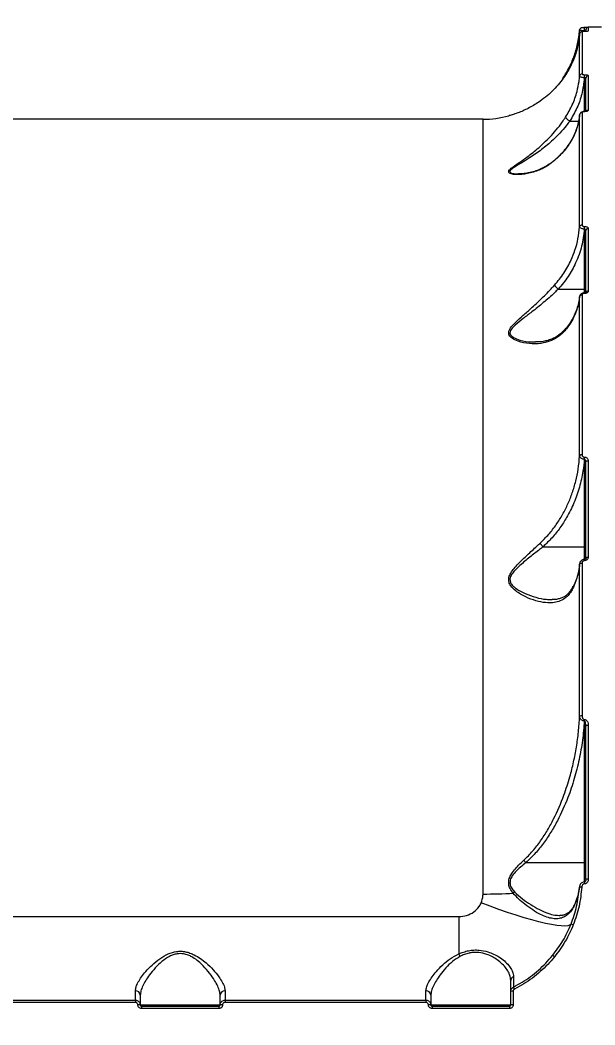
# Model space of a CAD drawing. Header units: millimetres. Extents: x -8760 to 8364, y -7998 to 7451.
# Drawn here: x 3184.3 to 3421.6, y -2400.8 to -1985.6 of the extents above; entities that cross this region are included whole.
import ezdxf

# ---------------------------------------------------------------- set-up
doc = ezdxf.new("R2010")
doc.units = ezdxf.units.MM
for name, color, linetype in [('DIKOM_ОБЪЕКТ', 7, 'Continuous'), ('DIKOM_РАЗМЕР_ЗОНА', 7, 'Continuous'), ('DIKOM_РАЗМЕР_ОБЪЕКТА', 7, 'Continuous')]:
    doc.layers.add(name, color=color, linetype=linetype)
doc.styles.add('style1', font='arial.ttf', dxfattribs={"width": 0.8})
doc.dimstyles.new('1-50', dxfattribs={"dimtxt": 300, "dimasz": 200, "dimexe": 100, "dimexo": 0, "dimgap": 100, "dimtad": 1, "dimtxsty": 'style1', "dimcen": 200, "dimclrd": 7, "dimclre": 7, "dimclrt": 7, "dimadec": 1, "dimazin": 2, "dimtfac": 1, "dimtmove": 0, "dimatfit": 2, "dimfxl": 0, "dimlwd": 25, "dimlwe": 18, "dimarcsym": 0})

# ---------------------------------------------------------------- blocks, each defined once
blk = doc.blocks.new('*D21')
at = {"layer": 'Defpoints', "color": 0, "transparency": 16777216}
for p in [(-7755.65, -10.55), (8364.4, -2410.44), (8364.4, -7897.56)]:
    blk.add_point(p, dxfattribs=at)
at = {"layer": 'DIKOM_РАЗМЕР_ЗОНА', "color": 7, "lineweight": 18, "transparency": 16777216}
for p, q in [((-7755.65, -10.55), (-7755.65, -7997.56)), ((8364.4, -2410.44), (8364.4, -7997.56))]:
    blk.add_line(p, q, dxfattribs=at)
at = {"layer": 'DIKOM_РАЗМЕР_ЗОНА', "color": 7, "lineweight": 25, "transparency": 16777216}
blk.add_line((-7555.65, -7897.56), (8164.4, -7897.56), dxfattribs=at)
at = {"layer": 'DIKOM_РАЗМЕР_ЗОНА', "color": 7, "transparency": 16777216}
for points in [[(-7555.65, -7864.23), (-7555.65, -7930.9), (-7755.65, -7897.56)], [(8164.4, -7864.23), (8164.4, -7930.9), (8364.4, -7897.56)]]:
    blk.add_solid(points, dxfattribs=at)
at = {"layer": 'DIKOM_РАЗМЕР_ЗОНА', "color": 7, "transparency": 16777216, "insert": (1040.74, -7644.39), "char_height": 300, "attachment_point": 5, "style": 'style1'}
blk.add_mtext('16100', dxfattribs=at)
blk = doc.blocks.new('*D19')
at = {"layer": 'Defpoints', "color": 0, "transparency": 16777216}
for p in [(-5756.7, -306.55), (6365.48, -2710.55), (6365.48, -7111.41)]:
    blk.add_point(p, dxfattribs=at)
at = {"layer": 'DIKOM_РАЗМЕР_ОБЪЕКТА', "color": 7, "lineweight": 18, "transparency": 16777216}
for p, q in [((-5756.7, -306.55), (-5756.7, -7211.41)), ((6365.48, -2710.55), (6365.48, -7211.41))]:
    blk.add_line(p, q, dxfattribs=at)
at = {"layer": 'DIKOM_РАЗМЕР_ОБЪЕКТА', "color": 7, "lineweight": 25, "transparency": 16777216}
blk.add_line((-5556.7, -7111.41), (6165.48, -7111.41), dxfattribs=at)
at = {"layer": 'DIKOM_РАЗМЕР_ОБЪЕКТА', "color": 7, "transparency": 16777216}
for points in [[(-5556.7, -7078.08), (-5556.7, -7144.75), (-5756.7, -7111.41)], [(6165.48, -7078.08), (6165.48, -7144.75), (6365.48, -7111.41)]]:
    blk.add_solid(points, dxfattribs=at)
at = {"layer": 'DIKOM_РАЗМЕР_ОБЪЕКТА', "color": 7, "transparency": 16777216, "insert": (1047.24, -6858.24), "char_height": 300, "attachment_point": 5, "style": 'style1'}
blk.add_mtext('12100', dxfattribs=at)

msp = doc.modelspace()

# ---------------------------------------------------------------- linework, layer by layer
at = {"layer": 'DIKOM_ОБЪЕКТ', "color": 7, "linetype": 'Continuous', "lineweight": 15}
for p, q in [((3417.391, -1988.723), (3417.359, -1988.723)), ((3417.359, -1990.058), (3417.359, -1988.723)), ((3417.391, -1990.058), (3417.391, -1988.723)), ((3424.391, -1988.554), (3418.892, -1988.554)), ((3418.892, -1988.554), (3418.892, -1990.151)), ((3415.334, -2008.741), (3415.334, -1991.349)), ((3416.332, -1990.427), (3416.332, -2007.857)), ((3417.391, -1990.312), (3417.288, -1990.312)), ((3417.288, -1990.312), (3417.288, -1990.317)), ((3417.391, -1990.317), (3417.288, -1990.317)), ((3417.359, -1990.058), (3417.324, -1990.311)), ((3417.391, -1990.058), (3417.359, -1990.058)), ((3417.391, -1990.312), (3417.391, -1990.058)), ((3417.391, -1990.312), (3417.391, -1990.317)), ((3417.892, -1990.133), (3417.892, -1989.554)), ((3417.337, -2008.159), (3417.391, -2008.159)), ((3417.337, -2009.443), (3417.337, -2008.159)), ((3417.391, -2009.443), (3417.337, -2009.443)), ((3417.391, -2009.443), (3417.391, -2008.159)), ((3417.391, -2023.361), (3417.391, -2009.443)), ((3418.892, -2008.616), (3418.892, -2022.817)), ((3417.892, -2023.185), (3417.892, -2009.568)), ((3415.334, -2070.989), (3415.334, -2024.704)), ((3416.332, -2023.855), (3416.332, -2070.243)), ((3417.391, -2023.361), (3417.312, -2023.361)), ((3417.312, -2023.361), (3417.312, -2023.444)), ((3417.391, -2023.444), (3417.312, -2023.444)), ((3417.391, -2023.361), (3417.391, -2023.444)), ((3375.442, -2026.554), (3005.342, -2026.554)), ((3375.442, -2346.707), (3375.442, -2026.554)), ((3411.277, -2027.325), (3414.907, -2027.325)), ((3390.077, -2049.136), (3390.232, -2049.139)), ((3417.312, -2070.852), (3417.391, -2070.852)), ((3417.312, -2071.983), (3417.312, -2070.852)), ((3417.391, -2071.983), (3417.391, -2070.852)), ((3418.892, -2071.792), (3418.892, -2097.513)), ((3417.391, -2071.983), (3417.312, -2071.983)), ((3417.391, -2096.784), (3417.391, -2071.983)), ((3417.892, -2098.253), (3417.892, -2072.594)), ((3406.504, -2096.784), (3417.391, -2096.784)), ((3415.334, -2165.719), (3415.334, -2099.887)), ((3416.332, -2099.205), (3416.332, -2165.182)), ((3417.391, -2098.264), (3417.337, -2098.264)), ((3417.337, -2098.264), (3417.337, -2098.526)), ((3417.391, -2098.526), (3417.337, -2098.526)), ((3417.391, -2098.255), (3417.391, -2096.784)), ((3417.391, -2098.264), (3417.391, -2098.526)), ((3417.288, -2166.148), (3417.391, -2166.148)), ((3417.288, -2167.047), (3417.288, -2166.148)), ((3417.391, -2167.047), (3417.288, -2167.047)), ((3417.391, -2167.047), (3417.391, -2166.148)), ((3417.391, -2203.202), (3417.391, -2167.047)), ((3417.892, -2208.011), (3417.892, -2168.242)), ((3418.892, -2167.669), (3418.892, -2207.532)), ((3400.231, -2203.202), (3417.391, -2203.202)), ((3417.391, -2208.407), (3417.391, -2203.202)), ((3417.391, -2208.424), (3417.359, -2208.424)), ((3417.359, -2208.424), (3417.359, -2208.949)), ((3417.391, -2208.424), (3417.391, -2208.949)), ((3415.334, -2273.398), (3415.334, -2210.359)), ((3416.332, -2209.921), (3416.332, -2273.1)), ((3417.391, -2208.949), (3417.359, -2208.949)), ((3403.795, -2224.949), (3404.002, -2224.952)), ((3417.27, -2274.574), (3417.391, -2274.574)), ((3417.27, -2275.212), (3417.27, -2274.574)), ((3417.391, -2275.212), (3417.27, -2275.212)), ((3417.391, -2275.212), (3417.391, -2274.574)), ((3417.391, -2333.742), (3417.391, -2275.212)), ((3417.892, -2340.741), (3417.892, -2277.253)), ((3418.892, -2276.94), (3418.892, -2340.579)), ((3393.144, -2333.742), (3417.391, -2333.742)), ((3417.391, -2341.717), (3417.391, -2333.742)), ((3415.216, -2343.768), (3415.052, -2344.792)), ((3417.391, -2341.692), (3417.304, -2341.692)), ((3417.304, -2341.692), (3417.304, -2342.535)), ((3417.391, -2342.535), (3417.304, -2342.535)), ((3417.391, -2341.692), (3417.391, -2342.535)), ((3015.391, -2356.052), (3365.391, -2356.052)), ((3365.391, -2356.052), (3365.391, -2371.461)), ((3231.892, -2390.554), (3231.892, -2386.697)), ((3268.891, -2386.697), (3268.891, -2390.554)), ((3351.892, -2390.554), (3351.892, -2386.697)), ((3386.891, -2392.554), (3386.891, -2386.941)), ((3387.891, -2386.89), (3387.891, -2392.516)), ((3148.892, -2390.554), (3231.892, -2390.554)), ((3231.892, -2390.554), (3231.892, -2391.514)), ((3233.892, -2388.504), (3233.892, -2392.554)), ((3266.892, -2392.554), (3266.892, -2388.504)), ((3268.891, -2390.554), (3268.891, -2391.514)), ((3268.891, -2390.554), (3351.892, -2390.554)), ((3351.892, -2390.554), (3351.892, -2391.514)), ((3353.891, -2388.504), (3353.891, -2392.554)), ((3231.892, -2391.514), (3148.892, -2391.514)), ((3233.892, -2392.554), (3266.892, -2392.554)), ((3234.392, -2393.054), (3234.392, -2394.02)), ((3234.392, -2393.054), (3266.391, -2393.054)), ((3266.391, -2394.02), (3234.392, -2394.02)), ((3266.391, -2393.054), (3266.391, -2394.02)), ((3351.892, -2391.514), (3268.891, -2391.514)), ((3353.891, -2392.554), (3386.891, -2392.554)), ((3354.392, -2393.054), (3354.392, -2394.02)), ((3354.392, -2393.054), (3386.392, -2393.054)), ((3386.392, -2394.02), (3354.392, -2394.02)), ((3386.392, -2393.054), (3386.392, -2394.02))]:
    msp.add_line(p, q, dxfattribs=at)
at = {"layer": 'DIKOM_ОБЪЕКТ', "color": 7, "linetype": 'Continuous', "lineweight": 15, "flags": 128}
for points in [[(3415.334, -1989.682), (3415.365, -1989.498), (3415.424, -1989.336)], [(3417.892, -2096.946), (3417.882, -2096.914), (3417.853, -2096.884), (3417.807, -2096.856), (3417.745, -2096.831), (3417.669, -2096.811), (3417.583, -2096.796), (3417.489, -2096.787), (3417.391, -2096.784)], [(3417.892, -2168.242), (3417.911, -2168.131), (3417.968, -2168.023), (3418.06, -2167.924), (3418.184, -2167.837), (3418.336, -2167.766), (3418.509, -2167.713), (3418.697, -2167.68), (3418.892, -2167.669)], [(3417.892, -2203.364), (3417.882, -2203.332), (3417.853, -2203.302), (3417.807, -2203.274), (3417.745, -2203.249), (3417.669, -2203.229), (3417.583, -2203.214), (3417.489, -2203.205), (3417.391, -2203.202)], [(3417.892, -2208.011), (3417.911, -2207.918), (3417.968, -2207.828), (3418.06, -2207.745), (3418.184, -2207.673), (3418.336, -2207.613), (3418.509, -2207.569), (3418.697, -2207.542), (3418.892, -2207.532)], [(3415.334, -2210.359), (3415.365, -2210.272), (3415.43, -2210.189), (3415.526, -2210.114), (3415.651, -2210.048), (3415.799, -2209.994), (3415.966, -2209.954), (3416.145, -2209.929), (3416.332, -2209.921)], [(3417.892, -2277.253), (3417.911, -2277.192), (3417.968, -2277.134), (3418.06, -2277.079), (3418.184, -2277.032), (3418.336, -2276.993), (3418.509, -2276.964), (3418.697, -2276.946), (3418.892, -2276.94)], [(3417.892, -2333.905), (3417.882, -2333.873), (3417.853, -2333.842), (3417.807, -2333.814), (3417.745, -2333.79), (3417.669, -2333.77), (3417.583, -2333.755), (3417.489, -2333.745), (3417.391, -2333.742)], [(3411.785, -2359.17), (3411.308, -2359.585), (3410.469, -2359.848), (3409.276, -2359.958), (3407.742, -2359.912), (3405.882, -2359.712), (3403.714, -2359.359), (3401.259, -2358.857), (3398.542, -2358.211), (3395.589, -2357.427), (3392.429, -2356.513), (3389.095, -2355.479), (3385.618, -2354.333), (3382.033, -2353.087), (3378.376, -2351.755), (3374.682, -2350.348)]]:
    msp.add_lwpolyline(points, dxfattribs=at)
at = {"layer": 'DIKOM_ОБЪЕКТ', "color": 7, "linetype": 'Continuous', "lineweight": 15}
for centre, radius, start, end in [((3418.892, -1989.554), 1, 90, 180), ((3416.33, -1991.425), 0.998, 89.87705, 175.65765), ((3418.893, -1991.16), 1.009, 90.06807, 114.44172), ((3416.312, -2008.839), 0.982, 88.81148, 174.29688), ((3418.868, -2009.593), 0.977, 88.6467, 178.55126), ((3375.442, -1986.554), 40, 270, 285.35913), ((3416.295, -2024.823), 0.968, 87.84167, 172.95653), ((3418.88, -2023.845), 1.028, 89.35361, 141.61719), ((3416.253, -2071.176), 0.937, 85.14156, 168.47983), ((3418.802, -2072.706), 0.918, 84.43084, 173.01861), ((3416.229, -2100.124), 0.925, 83.59161, 165.17865), ((3418.779, -2098.406), 0.9, 82.81083, 170.23953), ((3416.182, -2166.098), 0.929, 80.71379, 155.87874), ((3416.13, -2274.239), 1.157, 79.94159, 133.42046), ((3418.648, -2342.245), 1.684, 81.68978, 116.69944), ((3415.88, -2345.782), 1.969, 79.90264, 109.27807), ((3375.564, -2110.348), 236.359, 269.97043, 272.99655), ((3392.08, -2350.8), 6.068, 125.65047, 133.28524), ((3411.628, -2361.547), 2.382, 62.9207, 86.22412), ((3359.079, -2375.388), 7.434, 22.8122, 31.89209), ((3402.537, -2375.265), 3.554, 47.20933, 62.54824), ((3388.652, -2382.509), 1.761, 111.13318, 178.16093), ((3231.984, -2388.605), 1.911, 3.03923, 92.75712), ((3268.8, -2388.605), 1.911, 87.24288, 176.96077), ((3351.984, -2388.605), 1.911, 3.03923, 92.75712), ((3387.642, -2391.778), 4.895, 87.08305, 98.82367), ((3379.639, -2390.2), 9.753, 25.5353, 31.13275), ((3233.141, -2399.1), 6.588, 83.4583, 92.16877), ((3267.642, -2399.1), 6.588, 87.83123, 96.5417), ((3353.141, -2399.089), 6.578, 83.45104, 92.17603), ((3387.642, -2399.1), 6.588, 87.83123, 96.5417)]:
    msp.add_arc(centre, radius, start, end, dxfattribs=at)
for points, knots in [([(3417.359, -1988.723), (3417.25, -1988.723), (3417.014, -1988.723), (3416.681, -1988.729), (3416.44, -1988.738), (3416.3, -1988.747), (3416.192, -1988.76), (3416.048, -1988.79), (3415.845, -1988.868), (3415.601, -1989.039), (3415.486, -1989.232), (3415.424, -1989.336)], [0, 0, 0, 0, 0.125661, 0.2730254, 0.4361292, 0.5414017, 0.6053958, 0.6582267, 0.7410708, 0.8601295, 1, 1, 1, 1]), ([(3418.42, -1988.71), (3418.312, -1988.712), (3418.076, -1988.718), (3417.671, -1988.723), (3417.417, -1988.722), (3417.34, -1988.722)], [0, 0, 0, 0, 0.3733075, 0.8103825, 1, 1, 1, 1]), ([(3415.334, -1991.349), (3415.111, -1993.136), (3414.661, -1996.735), (3413.037, -2001.638), (3410.629, -2006.679), (3407.836, -2010.821), (3404.654, -2014.383), (3402.003, -2016.887), (3400.011, -2018.377), (3399.049, -2019.097)], [0, 0, 0, 0, 0.1738751, 0.3501405, 0.4880602, 0.6922785, 0.797116, 0.9019418, 1, 1, 1, 1]), ([(3412.576, -2001.799), (3412.703, -2001.468), (3413.5, -1999.389), (3414.686, -1995.379), (3415.115, -1991.606), (3415.334, -1989.682)], [0, 0, 0, 0, 0.08498666, 0.53346152, 1, 1, 1, 1]), ([(3417.359, -1990.058), (3417.258, -1990.054), (3416.923, -1990.042), (3416.36, -1989.996), (3415.791, -1989.909), (3415.401, -1989.797), (3415.357, -1989.72), (3415.334, -1989.682)], [0, 0, 0, 0, 0.09416685, 0.31221501, 0.54117611, 0.77141364, 1, 1, 1, 1]), ([(3417.288, -1990.313), (3417.273, -1990.313), (3417.129, -1990.311), (3416.852, -1990.32), (3416.484, -1990.347), (3416.226, -1990.385), (3415.943, -1990.474), (3415.679, -1990.633), (3415.463, -1990.893), (3415.343, -1991.148), (3415.348, -1991.31), (3415.35, -1991.352)], [0, 0, 0, 0, 0.0170046, 0.1537136, 0.2948787, 0.4841005, 0.5892963, 0.7106205, 0.8262586, 0.9555647, 1, 1, 1, 1]), ([(3417.288, -1990.317), (3417.194, -1990.318), (3417.005, -1990.319), (3416.753, -1990.333), (3416.543, -1990.354), (3416.386, -1990.384), (3416.334, -1990.409), (3416.332, -1990.425), (3416.332, -1990.427)], [0, 0, 0, 0, 0.16740937, 0.33454776, 0.50919383, 0.71309736, 0.95773595, 1, 1, 1, 1]), ([(3418.516, -1990.244), (3418.516, -1990.244), (3418.515, -1990.244), (3418.42, -1990.261), (3418.206, -1990.285), (3417.861, -1990.305), (3417.519, -1990.314), (3417.332, -1990.311), (3417.272, -1990.31)], [0, 0, 0, 0, 0.0741946, 0.2264056, 0.4434127, 0.6947865, 0.9007125, 1, 1, 1, 1]), ([(3417.892, -1989.68), (3417.886, -1989.724), (3417.874, -1989.81), (3417.783, -1989.926), (3417.658, -1990.006), (3417.543, -1990.042), (3417.46, -1990.055), (3417.417, -1990.057), (3417.391, -1990.058)], [0, 0, 0, 0, 0.2685477, 0.5228764, 0.742344, 0.8691786, 0.9241999, 1, 1, 1, 1]), ([(3418.892, -1990.151), (3418.891, -1990.154), (3418.887, -1990.176), (3418.804, -1990.214), (3418.551, -1990.259), (3418.219, -1990.291), (3417.828, -1990.312), (3417.537, -1990.315), (3417.391, -1990.317)], [0, 0, 0, 0, 0.03925818, 0.28718276, 0.49518286, 0.67096569, 0.83520449, 1, 1, 1, 1]), ([(3408.347, -2009.697), (3408.894, -2008.876), (3410.054, -2007.138), (3411.474, -2004.44), (3412.23, -2002.629), (3412.576, -2001.799)], [0, 0, 0, 0, 0.3264827, 0.691568, 1, 1, 1, 1]), ([(3412.576, -2001.799), (3412.573, -2001.808), (3412.546, -2001.876), (3412.546, -2001.989), (3412.663, -2002.119), (3412.698, -2002.159)], [0, 0, 0, 0, 0.0899078, 0.7256422, 1, 1, 1, 1]), ([(3409.567, -2025.673), (3410.545, -2024.005), (3412.525, -2020.628), (3414.226, -2015.614), (3415.057, -2011.605), (3415.262, -2009.484), (3415.334, -2008.741)], [0, 0, 0, 0, 0.318198, 0.6439698, 0.8752513, 1, 1, 1, 1]), ([(3417.337, -2009.443), (3417.045, -2011.698), (3416.495, -2015.94), (3414.385, -2021.98), (3412.321, -2025.529), (3411.277, -2027.325)], [0, 0, 0, 0, 0.3593343, 0.675902, 1, 1, 1, 1]), ([(3417.337, -2009.443), (3417.188, -2009.435), (3416.814, -2009.415), (3416.25, -2009.319), (3415.744, -2009.158), (3415.4, -2008.956), (3415.356, -2008.813), (3415.334, -2008.741)], [0, 0, 0, 0, 0.1424542, 0.3572567, 0.5716485, 0.7857472, 1, 1, 1, 1]), ([(3416.332, -2007.857), (3416.343, -2007.891), (3416.365, -2007.958), (3416.538, -2008.049), (3416.792, -2008.117), (3417.075, -2008.154), (3417.262, -2008.158), (3417.337, -2008.159)], [0, 0, 0, 0, 0.2142131, 0.4284864, 0.6429645, 0.8577172, 1, 1, 1, 1]), ([(3417.391, -2008.159), (3417.502, -2008.161), (3417.781, -2008.167), (3418.202, -2008.221), (3418.583, -2008.324), (3418.842, -2008.461), (3418.875, -2008.564), (3418.892, -2008.616)], [0, 0, 0, 0, 0.1409023, 0.3553479, 0.5700027, 0.7849957, 1, 1, 1, 1]), ([(3417.892, -2009.568), (3417.886, -2009.554), (3417.875, -2009.525), (3417.789, -2009.488), (3417.662, -2009.46), (3417.521, -2009.445), (3417.428, -2009.444), (3417.391, -2009.443)], [0, 0, 0, 0, 0.21498929, 0.42993192, 0.6445842, 0.85916639, 1, 1, 1, 1]), ([(3399.049, -2019.097), (3397.59, -2020.041), (3394.674, -2021.93), (3390.915, -2023.571), (3388.363, -2024.457), (3387.016, -2024.86), (3386.212, -2025.08), (3386.094, -2025.111), (3386.037, -2025.125)], [0, 0, 0, 0, 0.288068, 0.5759942, 0.7446761, 0.8315945, 0.9180228, 1, 1, 1, 1]), ([(3405.023, -2043.586), (3404.187, -2044.254), (3402.513, -2045.59), (3399.194, -2047.428), (3395.062, -2048.919), (3391.044, -2049.492), (3388.392, -2049.411), (3387.046, -2049.151), (3386.224, -2048.795), (3385.907, -2048.216), (3386.443, -2047.324), (3388.061, -2046.031), (3390.615, -2044.28), (3394.264, -2041.753), (3398.452, -2038.425), (3402.494, -2034.617), (3405.715, -2030.983), (3407.916, -2028.152), (3409.106, -2026.365), (3409.567, -2025.673)], [0, 0, 0, 0, 0.056787, 0.1136174, 0.2118318, 0.3100276, 0.3620246, 0.3887775, 0.4153914, 0.4457913, 0.4741532, 0.5168531, 0.5810003, 0.6453916, 0.7421911, 0.8388393, 0.9001429, 0.9613606, 1, 1, 1, 1]), ([(3415.334, -2024.704), (3415.063, -2026.449), (3414.514, -2029.985), (3412.289, -2034.952), (3409.206, -2039.595), (3406.429, -2042.245), (3405.023, -2043.586)], [0, 0, 0, 0, 0.2536084, 0.5139766, 0.7539752, 1, 1, 1, 1]), ([(3409.567, -2025.673), (3409.567, -2025.687), (3409.567, -2025.738), (3409.611, -2025.888), (3409.797, -2026.17), (3410.185, -2026.56), (3410.695, -2026.968), (3411.078, -2027.205), (3411.27, -2027.323)], [0, 0, 0, 0, 0.0380628, 0.1491644, 0.3618737, 0.5746255, 0.7873281, 1, 1, 1, 1]), ([(3415.304, -2024.659), (3415.255, -2025.201), (3415.124, -2026.664), (3414.806, -2028.24), (3414.457, -2029.253), (3414.416, -2029.369)], [0, 0, 0, 0, 0.3428933, 0.9244107, 1, 1, 1, 1]), ([(3417.312, -2023.366), (3417.271, -2023.364), (3417.004, -2023.356), (3416.47, -2023.445), (3415.897, -2023.686), (3415.512, -2024.097), (3415.34, -2024.452), (3415.351, -2024.663), (3415.353, -2024.722)], [0, 0, 0, 0, 0.0431606, 0.2846828, 0.5763706, 0.7634102, 0.9349135, 1, 1, 1, 1]), ([(3417.312, -2023.444), (3417.204, -2023.448), (3416.99, -2023.456), (3416.703, -2023.523), (3416.483, -2023.621), (3416.353, -2023.737), (3416.338, -2023.818), (3416.332, -2023.855)], [0, 0, 0, 0, 0.2040336, 0.4080908, 0.6135455, 0.8265448, 1, 1, 1, 1]), ([(3418.892, -2022.817), (3418.881, -2022.873), (3418.858, -2022.997), (3418.655, -2023.174), (3418.317, -2023.323), (3417.88, -2023.424), (3417.554, -2023.437), (3417.391, -2023.444)], [0, 0, 0, 0, 0.1741755, 0.3895265, 0.5956938, 0.7977944, 1, 1, 1, 1]), ([(3418.108, -2023.235), (3418.108, -2023.235), (3418.117, -2023.228), (3418.079, -2023.252), (3417.983, -2023.286), (3417.808, -2023.329), (3417.597, -2023.358), (3417.451, -2023.357), (3417.391, -2023.357)], [0, 0, 0, 0, 0.0116066, 0.1901124, 0.3680485, 0.594759, 0.834469, 1, 1, 1, 1]), ([(3411.27, -2027.323), (3411.27, -2027.323), (3410.738, -2027.921), (3409.564, -2029.692), (3407.207, -2032.281), (3403.843, -2035.679), (3399.606, -2039.194), (3395.228, -2042.256), (3391.407, -2044.568), (3388.741, -2046.158), (3387.013, -2047.337), (3386.466, -2048.102), (3386.632, -2048.47), (3387.018, -2048.754), (3387.644, -2048.97), (3388.743, -2049.149), (3389.614, -2049.141), (3390.077, -2049.136)], [0, 0, 0, 0, 0.00005221, 0.05818022, 0.15148853, 0.24490544, 0.39304716, 0.54138705, 0.63858894, 0.73539262, 0.7971356, 0.83657155, 0.8697139, 0.87880344, 0.91726878, 0.95599383, 1, 1, 1, 1]), ([(3414.416, -2029.369), (3414.169, -2030.153), (3413.639, -2031.837), (3412.452, -2034.346), (3410.954, -2036.874), (3409.169, -2039.275), (3407.259, -2041.437), (3405.824, -2042.726), (3405.169, -2043.315)], [0, 0, 0, 0, 0.1546546, 0.3322594, 0.5085741, 0.6822995, 0.8550989, 1, 1, 1, 1]), ([(3411.277, -2027.325), (3411.275, -2027.324), (3411.273, -2027.324), (3411.271, -2027.323), (3411.27, -2027.323)], [0, 0, 0, 0, 0.6239599, 1, 1, 1, 1]), ([(3405.154, -2043.308), (3404.993, -2043.458), (3404.231, -2044.163), (3402.745, -2045.212), (3400.676, -2046.468), (3398.427, -2047.511), (3396.013, -2048.345), (3393.647, -2048.888), (3391.615, -2049.161), (3390.538, -2049.167), (3390.069, -2049.169)], [0, 0, 0, 0, 0.035093, 0.1658702, 0.3047062, 0.4517884, 0.6063944, 0.7696279, 0.899823, 1, 1, 1, 1]), ([(3405.023, -2043.586), (3405.037, -2043.545), (3405.073, -2043.442), (3405.145, -2043.375), (3405.188, -2043.334)], [0, 0, 0, 0, 0.3979752, 1, 1, 1, 1]), ([(3405.023, -2095.065), (3406.346, -2093.462), (3409.023, -2090.218), (3411.684, -2085.272), (3413.558, -2080.472), (3414.795, -2075.911), (3415.154, -2072.637), (3415.334, -2070.989)], [0, 0, 0, 0, 0.2308645, 0.4671778, 0.6265723, 0.8119925, 1, 1, 1, 1]), ([(3417.312, -2071.983), (3417.195, -2071.976), (3416.859, -2071.955), (3416.316, -2071.841), (3415.783, -2071.616), (3415.412, -2071.318), (3415.36, -2071.098), (3415.334, -2070.989)], [0, 0, 0, 0, 0.113117, 0.3258929, 0.5479988, 0.7754473, 1, 1, 1, 1]), ([(3416.332, -2070.243), (3416.343, -2070.314), (3416.366, -2070.457), (3416.548, -2070.646), (3416.813, -2070.782), (3417.085, -2070.845), (3417.253, -2070.851), (3417.312, -2070.852)], [0, 0, 0, 0, 0.228791, 0.4577688, 0.6784516, 0.8884522, 1, 1, 1, 1]), ([(3417.391, -2070.852), (3417.478, -2070.855), (3417.736, -2070.864), (3418.153, -2070.961), (3418.559, -2071.172), (3418.839, -2071.463), (3418.874, -2071.683), (3418.892, -2071.792)], [0, 0, 0, 0, 0.1084513, 0.3204172, 0.543021, 0.7715679, 1, 1, 1, 1]), ([(3417.312, -2071.983), (3417.006, -2074.339), (3416.387, -2079.118), (3413.972, -2085.695), (3410.733, -2091.708), (3407.924, -2095.079), (3406.504, -2096.784)], [0, 0, 0, 0, 0.26069259, 0.52870141, 0.76162939, 1, 1, 1, 1]), ([(3417.892, -2072.594), (3417.886, -2072.523), (3417.875, -2072.384), (3417.786, -2072.198), (3417.662, -2072.067), (3417.549, -2072.01), (3417.464, -2071.987), (3417.421, -2071.984), (3417.391, -2071.983)], [0, 0, 0, 0, 0.2552849, 0.49868663, 0.71650883, 0.86153907, 0.90673, 1, 1, 1, 1]), ([(3409.567, -2113.518), (3409.034, -2114.12), (3407.968, -2115.324), (3405.759, -2117.017), (3402.91, -2118.437), (3399.036, -2119.367), (3394.584, -2119.47), (3390.477, -2118.61), (3387.613, -2117.316), (3386.476, -2116.237), (3386.051, -2115.323), (3385.969, -2114.458), (3386.588, -2112.977), (3388.357, -2110.92), (3391.182, -2108.314), (3395.003, -2105.005), (3399.175, -2101.137), (3402.664, -2097.648), (3404.527, -2095.608), (3405.023, -2095.065)], [0, 0, 0, 0, 0.0444639, 0.0889601, 0.1635213, 0.2382078, 0.3367404, 0.4351967, 0.4934918, 0.5320783, 0.540151, 0.5665043, 0.5926858, 0.6382178, 0.7083399, 0.7787105, 0.8724525, 0.9660342, 1, 1, 1, 1]), ([(3405.023, -2095.065), (3405.038, -2095.102), (3405.081, -2095.209), (3405.233, -2095.466), (3405.537, -2095.862), (3405.991, -2096.345), (3406.331, -2096.637), (3406.501, -2096.783)], [0, 0, 0, 0, 0.0873009, 0.2536624, 0.5024072, 0.7511925, 1, 1, 1, 1]), ([(3406.501, -2096.783), (3406.501, -2096.783), (3405.921, -2097.219), (3404.099, -2099.268), (3400.333, -2102.348), (3396.006, -2105.912), (3392.002, -2108.895), (3389.053, -2111.238), (3387.169, -2113.094), (3386.493, -2114.434), (3386.579, -2115.107), (3386.738, -2115.501), (3387.042, -2116.03), (3388.257, -2116.989), (3391.273, -2118.059), (3394.42, -2118.714), (3396.596, -2118.573), (3397.105, -2118.539)], [0, 0, 0, 0, 0.0000273, 0.0498751, 0.1877858, 0.3258976, 0.4282621, 0.5302637, 0.5938312, 0.6289838, 0.6634506, 0.6639074, 0.6747486, 0.7279268, 0.8113319, 0.9558367, 1, 1, 1, 1]), ([(3406.504, -2096.784), (3406.503, -2096.784), (3406.503, -2096.784), (3406.502, -2096.783), (3406.502, -2096.783), (3406.501, -2096.783)], [0, 0, 0, 0, 0.3834764, 0.7983501, 1, 1, 1, 1]), ([(3415.334, -2099.887), (3415.093, -2101.443), (3414.603, -2104.592), (3412.874, -2108.592), (3411.085, -2111.551), (3409.987, -2112.974), (3409.567, -2113.518)], [0, 0, 0, 0, 0.3247089, 0.6574829, 0.869013, 1, 1, 1, 1]), ([(3415.239, -2099.877), (3415.205, -2100.278), (3415.097, -2101.568), (3414.581, -2103.726), (3413.71, -2106.327), (3412.509, -2108.856), (3411.178, -2111.1), (3410.121, -2112.443), (3409.671, -2113.014)], [0, 0, 0, 0, 0.0873013, 0.2802042, 0.473496, 0.666313, 0.8580688, 1, 1, 1, 1]), ([(3417.338, -2098.264), (3417.337, -2098.264), (3417.081, -2098.248), (3416.571, -2098.35), (3415.942, -2098.671), (3415.529, -2099.147), (3415.328, -2099.596), (3415.353, -2099.859), (3415.36, -2099.932)], [0, 0, 0, 0, 0.0003223, 0.2600497, 0.5045801, 0.7217312, 0.9227005, 1, 1, 1, 1]), ([(3417.337, -2098.526), (3417.262, -2098.529), (3417.075, -2098.537), (3416.792, -2098.619), (3416.538, -2098.773), (3416.365, -2098.976), (3416.343, -2099.128), (3416.332, -2099.205)], [0, 0, 0, 0, 0.1422688, 0.3570127, 0.5715197, 0.785743, 1, 1, 1, 1]), ([(3418.892, -2097.513), (3418.875, -2097.626), (3418.842, -2097.854), (3418.583, -2098.157), (3418.202, -2098.387), (3417.781, -2098.508), (3417.502, -2098.521), (3417.391, -2098.526)], [0, 0, 0, 0, 0.2150359, 0.4300126, 0.6446531, 0.8590951, 1, 1, 1, 1]), ([(3417.926, -2098.112), (3417.927, -2098.112), (3417.927, -2098.113), (3417.862, -2098.162), (3417.745, -2098.212), (3417.582, -2098.256), (3417.454, -2098.26), (3417.391, -2098.262)], [0, 0, 0, 0, 0.188989, 0.3906415, 0.5814823, 0.7924048, 1, 1, 1, 1]), ([(3409.589, -2112.908), (3409.452, -2113.088), (3408.894, -2113.825), (3407.79, -2114.899), (3406.27, -2116.125), (3404.606, -2117.102), (3402.771, -2117.825), (3400.71, -2118.344), (3398.811, -2118.619), (3397.571, -2118.606), (3397.117, -2118.601)], [0, 0, 0, 0, 0.041998, 0.1713862, 0.3065123, 0.4458243, 0.5884287, 0.7372968, 0.9039366, 1, 1, 1, 1]), ([(3409.567, -2113.518), (3409.567, -2113.492), (3409.568, -2113.39), (3409.592, -2113.213), (3409.683, -2113.111), (3409.731, -2113.057)], [0, 0, 0, 0, 0.1413254, 0.5533223, 1, 1, 1, 1]), ([(3399.049, -2201.698), (3400.255, -2200.51), (3402.682, -2198.12), (3405.731, -2194.123), (3408.372, -2189.912), (3410.572, -2185.524), (3412.396, -2180.905), (3413.807, -2176.106), (3414.863, -2171.022), (3415.173, -2167.535), (3415.334, -2165.719)], [0, 0, 0, 0, 0.1236818, 0.2488925, 0.3689537, 0.490743, 0.6125459, 0.7380558, 0.863571, 1, 1, 1, 1]), ([(3417.288, -2167.047), (3417.124, -2168.706), (3416.736, -2172.608), (3415.351, -2178.663), (3413.104, -2185.095), (3410.339, -2190.686), (3407.248, -2195.475), (3404.045, -2199.551), (3401.5, -2201.984), (3400.228, -2203.201)], [0, 0, 0, 0, 0.1234113, 0.2903377, 0.4577845, 0.6246101, 0.7465448, 0.8732952, 1, 1, 1, 1]), ([(3417.288, -2167.047), (3417.196, -2167.041), (3416.89, -2167.023), (3416.397, -2166.901), (3415.872, -2166.635), (3415.485, -2166.262), (3415.349, -2165.932), (3415.336, -2165.748), (3415.334, -2165.719)], [0, 0, 0, 0, 0.0891698, 0.2937386, 0.4896735, 0.7163977, 0.954575, 1, 1, 1, 1]), ([(3416.332, -2165.182), (3416.348, -2165.321), (3416.376, -2165.567), (3416.581, -2165.863), (3416.838, -2166.056), (3417.088, -2166.139), (3417.242, -2166.146), (3417.288, -2166.148)], [0, 0, 0, 0, 0.3025381, 0.53459734, 0.7252945, 0.91688785, 1, 1, 1, 1]), ([(3417.391, -2166.148), (3417.461, -2166.151), (3417.704, -2166.161), (3418.099, -2166.297), (3418.508, -2166.609), (3418.824, -2167.077), (3418.868, -2167.46), (3418.892, -2167.669)], [0, 0, 0, 0, 0.0797552, 0.2757298, 0.4708265, 0.7105293, 1, 1, 1, 1]), ([(3417.892, -2168.242), (3417.884, -2168.08), (3417.871, -2167.794), (3417.773, -2167.435), (3417.659, -2167.215), (3417.552, -2167.104), (3417.471, -2167.055), (3417.415, -2167.049), (3417.391, -2167.047)], [0, 0, 0, 0, 0.3509017, 0.6181235, 0.8028772, 0.8791872, 0.9492623, 1, 1, 1, 1]), ([(3412.576, -2220.356), (3412.332, -2220.822), (3411.741, -2221.95), (3410.583, -2223.42), (3408.922, -2224.848), (3406.782, -2225.894), (3403.867, -2226.472), (3400.329, -2226.314), (3396.226, -2225.306), (3392.701, -2223.817), (3389.927, -2222.206), (3388.049, -2220.757), (3386.668, -2219.193), (3385.98, -2217.527), (3386.052, -2215.789), (3386.9, -2213.943), (3388.278, -2212.097), (3390.568, -2209.592), (3393.769, -2206.545), (3396.85, -2203.714), (3398.6, -2202.109), (3399.049, -2201.698)], [0, 0, 0, 0, 0.031146, 0.0753833, 0.1207344, 0.1821162, 0.2453868, 0.3302601, 0.4176113, 0.5065793, 0.5523834, 0.5981, 0.6383968, 0.6670933, 0.6962055, 0.7286733, 0.7668111, 0.8059851, 0.8877663, 0.971244, 1, 1, 1, 1]), ([(3400.231, -2203.202), (3399.76, -2203.576), (3397.954, -2205.008), (3394.733, -2207.557), (3391.395, -2210.272), (3388.958, -2212.543), (3387.507, -2214.175), (3386.631, -2215.773), (3386.531, -2216.844), (3386.69, -2217.784), (3387.248, -2218.917), (3388.696, -2220.274), (3390.625, -2221.52), (3393.535, -2222.93), (3397.194, -2224.173), (3400.935, -2224.997), (3403.028, -2224.962), (3403.795, -2224.949)], [0, 0, 0, 0, 0.04106515, 0.15728658, 0.27544339, 0.32819781, 0.38190425, 0.42458098, 0.4558331, 0.46200234, 0.49941835, 0.553925, 0.61648217, 0.67915831, 0.80835142, 0.92971748, 1, 1, 1, 1]), ([(3400.228, -2203.201), (3400.074, -2203.038), (3399.765, -2202.714), (3399.391, -2202.235), (3399.165, -2201.9), (3399.076, -2201.745), (3399.049, -2201.698)], [0, 0, 0, 0, 0.3253205, 0.650561, 0.892544, 1, 1, 1, 1]), ([(3400.228, -2203.201), (3400.228, -2203.201), (3400.229, -2203.201), (3400.23, -2203.202), (3400.231, -2203.202), (3400.231, -2203.202)], [0, 0, 0, 0, 0.32071808, 0.73342554, 1, 1, 1, 1]), ([(3417.359, -2208.437), (3417.314, -2208.433), (3417.027, -2208.409), (3416.495, -2208.574), (3415.866, -2208.989), (3415.46, -2209.621), (3415.29, -2210.135), (3415.334, -2210.389), (3415.335, -2210.394)], [0, 0, 0, 0, 0.0418669, 0.2718519, 0.5073184, 0.7485716, 0.9944416, 1, 1, 1, 1]), ([(3417.873, -2208.039), (3417.871, -2208.088), (3417.867, -2208.174), (3417.76, -2208.298), (3417.63, -2208.38), (3417.498, -2208.419), (3417.379, -2208.428), (3417.31, -2208.418), (3417.28, -2208.413)], [0, 0, 0, 0, 0.30513676, 0.53918543, 0.69545713, 0.81577862, 0.92152534, 1, 1, 1, 1]), ([(3418.892, -2207.532), (3418.879, -2207.667), (3418.854, -2207.956), (3418.641, -2208.359), (3418.302, -2208.686), (3417.872, -2208.906), (3417.552, -2208.935), (3417.391, -2208.949)], [0, 0, 0, 0, 0.1890087, 0.4044415, 0.6068387, 0.8033881, 1, 1, 1, 1]), ([(3415.334, -2210.359), (3415.115, -2211.946), (3414.686, -2215.057), (3413.5, -2218.367), (3412.703, -2220.083), (3412.576, -2220.356)], [0, 0, 0, 0, 0.4665312, 0.9150148, 1, 1, 1, 1]), ([(3415.327, -2210.242), (3415.323, -2210.326), (3415.28, -2211.363), (3414.912, -2213.344), (3414.17, -2216.153), (3413.386, -2218.316), (3412.764, -2219.51), (3412.606, -2219.812)], [0, 0, 0, 0, 0.0255723, 0.3177076, 0.6098621, 0.9011967, 1, 1, 1, 1]), ([(3417.359, -2208.949), (3417.25, -2208.959), (3417.032, -2208.978), (3416.74, -2209.128), (3416.507, -2209.352), (3416.358, -2209.629), (3416.34, -2209.828), (3416.332, -2209.921)], [0, 0, 0, 0, 0.195026, 0.3899462, 0.5931305, 0.8110631, 1, 1, 1, 1]), ([(3412.518, -2219.698), (3412.476, -2219.791), (3412.187, -2220.428), (3411.545, -2221.406), (3410.592, -2222.605), (3409.514, -2223.552), (3408.339, -2224.253), (3406.922, -2224.729), (3405.465, -2225.027), (3404.445, -2225.047), (3403.981, -2225.057)], [0, 0, 0, 0, 0.0226603, 0.1555091, 0.2920196, 0.4320827, 0.5761792, 0.7277527, 0.8762268, 1, 1, 1, 1]), ([(3412.576, -2220.356), (3412.573, -2220.336), (3412.546, -2220.175), (3412.538, -2219.98), (3412.632, -2219.857), (3412.648, -2219.836)], [0, 0, 0, 0, 0.1052065, 0.8488767, 1, 1, 1, 1]), ([(3392.295, -2332.742), (3393.549, -2331.492), (3396.07, -2328.976), (3399.273, -2324.737), (3402.14, -2320.29), (3405.52, -2314.075), (3408.674, -2306.72), (3411.229, -2298.803), (3412.902, -2292.154), (3414.081, -2285.974), (3414.939, -2279.718), (3415.203, -2275.505), (3415.334, -2273.398)], [0, 0, 0, 0, 0.0803019, 0.1615646, 0.2421394, 0.3227379, 0.4866041, 0.6103974, 0.70721, 0.8040238, 0.9020134, 1, 1, 1, 1]), ([(3417.27, -2275.212), (3417.056, -2277.871), (3416.629, -2283.187), (3415.217, -2291.138), (3413.242, -2299.034), (3410.363, -2307.571), (3407.055, -2314.967), (3403.515, -2321.204), (3400.486, -2325.695), (3397.104, -2329.965), (3394.463, -2332.477), (3393.136, -2333.74)], [0, 0, 0, 0, 0.1245759, 0.2491559, 0.3764167, 0.5036644, 0.6677208, 0.751087, 0.8344265, 0.9167824, 1, 1, 1, 1]), ([(3417.27, -2275.212), (3417.146, -2275.203), (3416.875, -2275.182), (3416.44, -2275.039), (3416.002, -2274.773), (3415.586, -2274.324), (3415.372, -2273.838), (3415.343, -2273.501), (3415.334, -2273.398)], [0, 0, 0, 0, 0.1133408, 0.247093, 0.4203675, 0.60739, 0.8800964, 1, 1, 1, 1]), ([(3416.332, -2273.1), (3416.356, -2273.376), (3416.39, -2273.774), (3416.634, -2274.222), (3416.847, -2274.44), (3417.068, -2274.556), (3417.207, -2274.568), (3417.27, -2274.574)], [0, 0, 0, 0, 0.437073, 0.628885, 0.7909057, 0.9059527, 1, 1, 1, 1]), ([(3417.391, -2274.574), (3417.49, -2274.583), (3417.709, -2274.603), (3418.058, -2274.791), (3418.407, -2275.149), (3418.762, -2275.821), (3418.885, -2276.457), (3418.891, -2276.887), (3418.892, -2276.94)], [0, 0, 0, 0, 0.0928078, 0.2062535, 0.3692859, 0.5724304, 0.9471485, 1, 1, 1, 1]), ([(3417.892, -2277.253), (3417.88, -2276.887), (3417.864, -2276.362), (3417.737, -2275.738), (3417.629, -2275.43), (3417.524, -2275.272), (3417.447, -2275.222), (3417.412, -2275.213), (3417.394, -2275.212), (3417.391, -2275.212)], [0, 0, 0, 0, 0.5028258, 0.7219398, 0.8721801, 0.9513672, 0.9756529, 0.9960734, 1, 1, 1, 1]), ([(3387.92, -2346.383), (3387.444, -2345.745), (3386.617, -2344.633), (3385.973, -2342.686), (3386.066, -2340.715), (3386.954, -2338.673), (3388.376, -2336.693), (3390.225, -2334.688), (3391.569, -2333.425), (3392.295, -2332.742)], [0, 0, 0, 0, 0.1507882, 0.2625313, 0.3758114, 0.5043475, 0.6598275, 0.8160066, 1, 1, 1, 1]), ([(3393.136, -2333.74), (3392.985, -2333.578), (3392.71, -2333.285), (3392.438, -2332.938), (3392.318, -2332.773), (3392.295, -2332.742)], [0, 0, 0, 0, 0.4995301, 0.9073093, 1, 1, 1, 1]), ([(3393.144, -2333.742), (3392.38, -2334.352), (3390.985, -2335.467), (3389.047, -2337.241), (3387.557, -2338.99), (3386.662, -2340.709), (3386.532, -2341.921), (3386.664, -2343.005), (3387.195, -2344.355), (3388.047, -2345.312), (3388.543, -2345.87)], [0, 0, 0, 0, 0.19207154, 0.35119086, 0.50948235, 0.63444086, 0.71865244, 0.7420966, 0.84959566, 1, 1, 1, 1]), ([(3393.136, -2333.74), (3393.136, -2333.74), (3393.138, -2333.742), (3393.141, -2333.742), (3393.143, -2333.742), (3393.144, -2333.742)], [0, 0, 0, 0, 0.2768538, 0.6733092, 1, 1, 1, 1]), ([(3417.889, -2340.742), (3417.89, -2340.753), (3417.905, -2340.949), (3417.824, -2341.255), (3417.644, -2341.551), (3417.504, -2341.664), (3417.421, -2341.692), (3417.378, -2341.692), (3417.358, -2341.688), (3417.35, -2341.686)], [0, 0, 0, 0, 0.02783, 0.4987815, 0.7634224, 0.8961725, 0.9489099, 0.9815226, 1, 1, 1, 1]), ([(3418.892, -2340.579), (3418.877, -2340.783), (3418.846, -2341.227), (3418.592, -2341.818), (3418.216, -2342.245), (3417.809, -2342.489), (3417.531, -2342.52), (3417.391, -2342.535)], [0, 0, 0, 0, 0.22675939, 0.49198737, 0.69596574, 0.84774948, 1, 1, 1, 1]), ([(3411.785, -2359.17), (3412.652, -2356.723), (3414.407, -2351.766), (3414.954, -2346.559), (3415.23, -2343.923)], [0, 0, 0, 0, 0.4937367, 1, 1, 1, 1]), ([(3416.226, -2343.843), (3415.953, -2346.471), (3415.401, -2351.791), (3413.616, -2356.86), (3412.713, -2359.426)], [0, 0, 0, 0, 0.4937895, 1, 1, 1, 1]), ([(3415.23, -2343.923), (3415.044, -2345.083), (3414.668, -2347.415), (3413.828, -2349.675), (3413.406, -2350.811)], [0, 0, 0, 0, 0.4973177, 1, 1, 1, 1]), ([(3415.052, -2344.792), (3414.991, -2345.203), (3414.793, -2346.548), (3414.26, -2348.451), (3413.658, -2349.909), (3413.427, -2350.467)], [0, 0, 0, 0, 0.2137982, 0.6991142, 1, 1, 1, 1]), ([(3417.305, -2341.711), (3417.129, -2341.718), (3416.746, -2341.735), (3416.204, -2342.023), (3415.718, -2342.488), (3415.36, -2343.142), (3415.225, -2343.711), (3415.226, -2344.039), (3415.226, -2344.09)], [0, 0, 0, 0, 0.1487924, 0.3249867, 0.5085106, 0.7183781, 0.9563826, 1, 1, 1, 1]), ([(3417.304, -2342.535), (3417.24, -2342.54), (3417.077, -2342.552), (3416.811, -2342.677), (3416.526, -2342.943), (3416.298, -2343.348), (3416.25, -2343.677), (3416.226, -2343.843)], [0, 0, 0, 0, 0.10322065, 0.26225855, 0.46104927, 0.72820353, 1, 1, 1, 1]), ([(3374.682, -2350.348), (3375.01, -2349.368), (3375.372, -2348.285), (3375.438, -2347.042), (3375.44, -2346.821), (3375.442, -2346.707)], [0, 0, 0, 0, 0.8217526, 0.9078631, 1, 1, 1, 1]), ([(3413.406, -2350.811), (3413.093, -2351.489), (3412.458, -2352.862), (3411.255, -2354.464), (3409.868, -2355.708), (3408.245, -2356.557), (3406.389, -2356.973), (3404.226, -2356.915), (3401.801, -2356.33), (3399.013, -2355.148), (3395.945, -2353.366), (3392.951, -2351.18), (3390.205, -2348.869), (3388.685, -2347.216), (3387.92, -2346.383)], [0, 0, 0, 0, 0.0668869, 0.1355745, 0.2055361, 0.277117, 0.3560571, 0.4367296, 0.5280138, 0.6212575, 0.7279992, 0.837104, 0.917988, 1, 1, 1, 1]), ([(3388.543, -2345.87), (3389.595, -2346.841), (3391.723, -2348.807), (3395.205, -2351.188), (3398.74, -2353.257), (3402.088, -2354.695), (3404.936, -2355.511), (3406.513, -2355.522), (3407.193, -2355.527)], [0, 0, 0, 0, 0.1706296, 0.3452044, 0.5293862, 0.7176854, 0.8782062, 1, 1, 1, 1]), ([(3365.391, -2356.052), (3366.505, -2355.955), (3368.71, -2355.763), (3371.66, -2354.247), (3373.667, -2352.322), (3374.415, -2350.868), (3374.682, -2350.348)], [0, 0, 0, 0, 0.2885603, 0.5716238, 0.8470471, 1, 1, 1, 1]), ([(3413.464, -2350.466), (3413.259, -2350.924), (3412.837, -2351.866), (3412.086, -2353.017), (3411.253, -2353.988), (3410.35, -2354.718), (3409.318, -2355.245), (3408.281, -2355.55), (3407.5, -2355.565), (3407.182, -2355.572)], [0, 0, 0, 0, 0.1271817, 0.2619148, 0.4036262, 0.5495893, 0.7049984, 0.8798868, 1, 1, 1, 1]), ([(3413.476, -2350.491), (3413.462, -2350.511), (3413.407, -2350.59), (3413.405, -2350.707), (3413.406, -2350.795), (3413.406, -2350.811)], [0, 0, 0, 0, 0.2275476, 0.858358, 1, 1, 1, 1]), ([(3404.175, -2372.111), (3405.674, -2370.12), (3408.708, -2366.091), (3410.751, -2361.495), (3411.785, -2359.17)], [0, 0, 0, 0, 0.4941738, 1, 1, 1, 1]), ([(3412.713, -2359.426), (3411.685, -2361.748), (3409.606, -2366.448), (3406.514, -2370.571), (3404.951, -2372.657)], [0, 0, 0, 0, 0.4941646, 1, 1, 1, 1]), ([(3231.892, -2386.697), (3231.953, -2386.151), (3232.078, -2385.043), (3233.001, -2383.07), (3234.354, -2380.94), (3236.226, -2378.573), (3238.689, -2375.995), (3241.764, -2373.425), (3245.181, -2371.38), (3248.293, -2370.435), (3250.738, -2370.305), (3252.607, -2370.521), (3254.453, -2371.041), (3256.558, -2371.958), (3258.816, -2373.342), (3261.455, -2375.424), (3264.062, -2377.991), (3266.271, -2380.691), (3267.816, -2383.118), (3268.724, -2385.106), (3268.839, -2386.198), (3268.891, -2386.697)], [0, 0, 0, 0, 0.05458209, 0.11103064, 0.16594763, 0.2220112, 0.28907249, 0.3579584, 0.42267342, 0.47740222, 0.50475335, 0.53309879, 0.56235716, 0.59238255, 0.63988897, 0.68858694, 0.75928309, 0.83206147, 0.89015992, 0.94986828, 1, 1, 1, 1]), ([(3365.391, -2371.461), (3366.035, -2371.191), (3367.337, -2370.646), (3369.426, -2370.088), (3371.603, -2369.794), (3374.348, -2369.826), (3377.194, -2370.427), (3379.904, -2371.506), (3382.225, -2372.785), (3384.347, -2374.353), (3386.107, -2376.128), (3387.337, -2377.958), (3387.94, -2379.545), (3387.996, -2380.503), (3388.017, -2380.866)], [0, 0, 0, 0, 0.0603709, 0.1220527, 0.1825966, 0.2452028, 0.354865, 0.4358121, 0.5191089, 0.6213456, 0.7266032, 0.8297201, 0.9355799, 1, 1, 1, 1]), ([(3266.892, -2388.504), (3266.845, -2387.979), (3266.743, -2386.843), (3265.94, -2384.763), (3264.585, -2382.25), (3262.616, -2379.404), (3260.321, -2376.731), (3257.944, -2374.515), (3255.952, -2373.064), (3254.045, -2372.08), (3252.113, -2371.426), (3250.382, -2371.281), (3248.761, -2371.473), (3247.475, -2371.799), (3245.284, -2372.745), (3242.686, -2374.58), (3239.959, -2377.261), (3237.779, -2379.945), (3236.096, -2382.445), (3234.901, -2384.655), (3234.066, -2386.739), (3233.95, -2387.91), (3233.892, -2388.504)], [0, 0, 0, 0, 0.0507143, 0.1099141, 0.1707248, 0.2426532, 0.3164744, 0.3637477, 0.4119865, 0.440047, 0.4688604, 0.510096, 0.5210824, 0.5468144, 0.5734061, 0.6369338, 0.7046131, 0.7741486, 0.8302521, 0.8873293, 0.94288, 1, 1, 1, 1]), ([(3351.892, -2386.697), (3351.956, -2386.141), (3352.085, -2385.03), (3353.01, -2383.053), (3354.359, -2380.932), (3356.244, -2378.552), (3358.704, -2375.986), (3361.733, -2373.391), (3364.2, -2372.089), (3365.391, -2371.461)], [0, 0, 0, 0, 0.1316576, 0.263487, 0.39514, 0.5268816, 0.6882979, 0.8495454, 1, 1, 1, 1]), ([(3365.932, -2372.506), (3364.865, -2373.169), (3362.638, -2374.554), (3359.968, -2377.274), (3357.777, -2379.942), (3356.097, -2382.446), (3354.901, -2384.655), (3354.066, -2386.739), (3353.95, -2387.91), (3353.891, -2388.504)], [0, 0, 0, 0, 0.1463808, 0.3054933, 0.4689912, 0.6008912, 0.7350942, 0.8657024, 1, 1, 1, 1]), ([(3386.891, -2382.452), (3386.87, -2382.073), (3386.814, -2381.083), (3386.25, -2379.423), (3385.115, -2377.523), (3383.466, -2375.642), (3381.515, -2374.004), (3379.341, -2372.634), (3376.844, -2371.483), (3374.245, -2370.836), (3371.801, -2370.77), (3370.46, -2370.942), (3369.102, -2371.235), (3367.72, -2371.651), (3366.534, -2372.218), (3365.932, -2372.506)], [0, 0, 0, 0, 0.0653897, 0.1703679, 0.2779463, 0.3818108, 0.4884127, 0.5695586, 0.6527945, 0.7604125, 0.8151565, 0.8718867, 0.8800386, 0.9391949, 1, 1, 1, 1]), ([(3387.988, -2385.157), (3390.396, -2383.796), (3394.044, -2381.734), (3398.388, -2378.187), (3401.462, -2375.289), (3403.279, -2373.161), (3404.175, -2372.111)], [0, 0, 0, 0, 0.3951698, 0.5986649, 0.8021697, 1, 1, 1, 1]), ([(3404.951, -2372.657), (3404.037, -2373.729), (3402.21, -2375.873), (3399.143, -2378.791), (3395.829, -2381.482), (3392.271, -2383.928), (3389.717, -2385.306), (3388.44, -2385.995)], [0, 0, 0, 0, 0.197834, 0.39550805, 0.59317586, 0.79659163, 1, 1, 1, 1]), ([(3386.891, -2386.941), (3386.891, -2386.854), (3386.891, -2386.669), (3386.891, -2385.211), (3386.891, -2383.381), (3386.891, -2382.452)], [0, 0, 0, 0, 0.3069742, 0.6484659, 1, 1, 1, 1]), ([(3388.017, -2380.866), (3388.011, -2381.734), (3388.001, -2383.496), (3387.993, -2384.732), (3387.989, -2385.128), (3387.988, -2385.151), (3387.988, -2385.157)], [0, 0, 0, 0, 0.3414966, 0.6930011, 0.9180168, 1, 1, 1, 1]), ([(3386.891, -2386.941), (3386.893, -2386.881), (3386.901, -2386.597), (3387.039, -2386.099), (3387.415, -2385.521), (3387.797, -2385.278), (3387.988, -2385.157)], [0, 0, 0, 0, 0.0818972, 0.3880182, 0.6939114, 1, 1, 1, 1]), ([(3388.44, -2385.995), (3388.344, -2386.056), (3388.153, -2386.178), (3387.965, -2386.467), (3387.897, -2386.717), (3387.892, -2386.86), (3387.891, -2386.89)], [0, 0, 0, 0, 0.3057407, 0.6116278, 0.9180285, 1, 1, 1, 1]), ([(3231.892, -2390.554), (3232.039, -2390.564), (3232.41, -2390.588), (3232.972, -2390.827), (3233.48, -2391.279), (3233.825, -2391.879), (3233.869, -2392.329), (3233.892, -2392.554)], [0, 0, 0, 0, 0.14064208, 0.35548568, 0.57031415, 0.78514573, 1, 1, 1, 1]), ([(3266.892, -2392.554), (3266.901, -2392.406), (3266.926, -2392.034), (3267.166, -2391.472), (3267.619, -2390.965), (3268.218, -2390.62), (3268.667, -2390.576), (3268.891, -2390.554)], [0, 0, 0, 0, 0.14172243, 0.3563921, 0.57101157, 0.78552373, 1, 1, 1, 1]), ([(3351.892, -2390.554), (3352.039, -2390.564), (3352.41, -2390.588), (3352.972, -2390.827), (3353.48, -2391.279), (3353.825, -2391.879), (3353.869, -2392.329), (3353.891, -2392.554)], [0, 0, 0, 0, 0.1407921, 0.3554924, 0.5703186, 0.785148, 1, 1, 1, 1]), ([(3232.892, -2392.516), (3232.88, -2392.403), (3232.858, -2392.178), (3232.686, -2391.877), (3232.432, -2391.651), (3232.151, -2391.531), (3231.965, -2391.518), (3231.892, -2391.514)], [0, 0, 0, 0, 0.21520051, 0.43013517, 0.64506693, 0.85970136, 1, 1, 1, 1]), ([(3234.392, -2394.02), (3234.281, -2394.012), (3234.003, -2393.994), (3233.581, -2393.814), (3233.2, -2393.474), (3232.941, -2393.023), (3232.908, -2392.685), (3232.892, -2392.516)], [0, 0, 0, 0, 0.140681, 0.3550926, 0.5698808, 0.7849154, 1, 1, 1, 1]), ([(3233.892, -2392.554), (3233.897, -2392.61), (3233.908, -2392.723), (3233.994, -2392.873), (3234.121, -2392.986), (3234.262, -2393.046), (3234.355, -2393.052), (3234.392, -2393.054)], [0, 0, 0, 0, 0.2153854, 0.4305279, 0.6450579, 0.8593605, 1, 1, 1, 1]), ([(3267.892, -2392.516), (3267.884, -2392.627), (3267.866, -2392.907), (3267.686, -2393.329), (3267.347, -2393.711), (3266.897, -2393.97), (3266.56, -2394.003), (3266.391, -2394.02)], [0, 0, 0, 0, 0.1418232, 0.3566797, 0.5712301, 0.7856925, 1, 1, 1, 1]), ([(3266.391, -2393.054), (3266.448, -2393.049), (3266.56, -2393.038), (3266.71, -2392.951), (3266.823, -2392.825), (3266.883, -2392.684), (3266.889, -2392.591), (3266.892, -2392.554)], [0, 0, 0, 0, 0.2139908, 0.4282619, 0.642792, 0.8578755, 1, 1, 1, 1]), ([(3268.891, -2391.514), (3268.779, -2391.525), (3268.554, -2391.547), (3268.255, -2391.719), (3268.029, -2391.974), (3267.909, -2392.255), (3267.896, -2392.442), (3267.892, -2392.516)], [0, 0, 0, 0, 0.21404794, 0.42855251, 0.64313003, 0.85804832, 1, 1, 1, 1]), ([(3352.892, -2392.516), (3352.881, -2392.403), (3352.859, -2392.178), (3352.686, -2391.877), (3352.432, -2391.651), (3352.151, -2391.531), (3351.965, -2391.518), (3351.892, -2391.514)], [0, 0, 0, 0, 0.2151242, 0.4301809, 0.6450875, 0.8594153, 1, 1, 1, 1]), ([(3354.392, -2394.02), (3354.281, -2394.012), (3354.003, -2393.994), (3353.581, -2393.814), (3353.2, -2393.474), (3352.942, -2393.023), (3352.908, -2392.685), (3352.892, -2392.516)], [0, 0, 0, 0, 0.14069, 0.3551154, 0.5699173, 0.7848676, 1, 1, 1, 1]), ([(3353.891, -2392.554), (3353.897, -2392.61), (3353.908, -2392.723), (3353.994, -2392.873), (3354.121, -2392.986), (3354.262, -2393.046), (3354.355, -2393.052), (3354.392, -2393.054)], [0, 0, 0, 0, 0.2153854, 0.4305279, 0.6450579, 0.8593605, 1, 1, 1, 1]), ([(3387.891, -2392.516), (3387.884, -2392.627), (3387.866, -2392.907), (3387.686, -2393.329), (3387.347, -2393.711), (3386.897, -2393.97), (3386.56, -2394.003), (3386.392, -2394.02)], [0, 0, 0, 0, 0.1418516, 0.356751, 0.5713444, 0.7858497, 1, 1, 1, 1]), ([(3386.392, -2393.054), (3386.448, -2393.049), (3386.56, -2393.038), (3386.71, -2392.951), (3386.823, -2392.824), (3386.883, -2392.684), (3386.889, -2392.591), (3386.891, -2392.554)], [0, 0, 0, 0, 0.2140692, 0.4278878, 0.6424964, 0.8578898, 1, 1, 1, 1])]:
    msp.add_open_spline(points, degree=3, knots=knots, dxfattribs=at)

# ---------------------------------------------------------------- dimensions: what is measured, and where the dimension line sits
at = {"layer": 'DIKOM_РАЗМЕР_ЗОНА'}
dim = msp.add_linear_dim(base=(8364.404, -7897.564), p1=(-7755.645, -10.554), p2=(8364.404, -2410.44), text='16100', dimstyle='1-50', dxfattribs=at)
dim.commit()
dim.dimension.update_dxf_attribs({"geometry": '*D21', "text_midpoint": (1040.741, -7897.564), "dimtype": 160})
at = {"layer": 'DIKOM_РАЗМЕР_ОБЪЕКТА'}
dim = msp.add_linear_dim(base=(6365.479, -7111.412), p1=(-5756.695, -306.554), p2=(6365.479, -2710.554), text='12100', dimstyle='1-50', dxfattribs=at)
dim.commit()
dim.dimension.update_dxf_attribs({"geometry": '*D19', "text_midpoint": (1047.24, -7111.412), "dimtype": 160})

doc.saveas('drawing.dxf')
